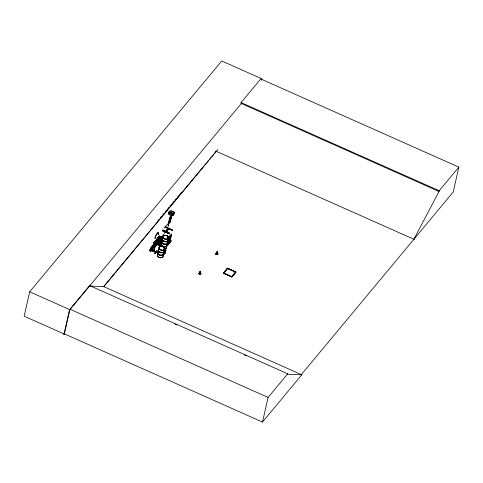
<?xml version="1.0" encoding="UTF-8"?>
<svg xmlns="http://www.w3.org/2000/svg" width="483" height="483" viewBox="0 0 483 483"><rect width="100%" height="100%" fill="white"/><g stroke="black" fill="none" stroke-linecap="round" stroke-linejoin="round"><path stroke-width="0.72" d="M166.961 244.253L168.326 239.429A1.6 0.362 -66.4 0 0 168.772 237.926A1.6 0.362 -66.4 0 0 168.326 237.938M167.516 244.489C166.363 244.03 167.824 242.176 168.326 239.429M167.625 244.163L167.698 244.247M167.933 243.354L168.863 238.825A1.6 0.362 -66.4 0 1 169.255 237.099A1.6 0.362 -66.4 0 1 170.197 235.933A1.6 0.362 -66.4 0 1 169.805 237.654C169.237 241.379 166.611 248.135 168.772 238.783A1.6 0.362 -66.4 0 1 169.165 237.062A1.6 0.362 -66.4 0 1 170.107 235.891A1.6 0.362 -66.4 0 1 169.714 237.618L168.464 242.496L168.658 242.212M168.627 242.2L169.086 242.768L169.086 242.363M169.255 242.454L169.104 242.774L169.237 242.43M169.889 240.733C169.237 242.714 169.225 241.283 170.221 237.044A1.6 0.362 -66.4 0 1 170.614 235.318A1.6 0.362 -66.4 0 1 171.556 234.152A1.6 0.362 -66.4 0 1 171.163 235.873L169.895 240.667M170.704 240.939L170.028 240.745L171.254 235.909A1.6 0.362 -66.4 0 0 171.646 234.189A1.6 0.362 -66.4 0 0 170.704 235.36A1.6 0.362 -66.4 0 0 170.312 237.081L169.382 241.609M170.427 240.957L170.577 240.866M170.427 240.854L170.565 240.625M165.488 226.907L172.564 230.156L172.334 230.427L165.252 227.197L165.488 226.889L172.389 230.294M172.443 230.011L172.334 230.427M169.128 243.257L169.267 242.146L168.718 243.589L169.298 242.551M200.409 273.257L200.391 271.235L199.153 273.746L200.264 274.163L200.753 273.795L200.523 271.259M217.404 251.637L217.483 254.408L216.312 254.372L215.961 253.835L217.338 251.613L217.634 254.167M154.379 246.058L150.762 250.297M154.916 243.046L154.651 243.293M170.221 240.824L170.004 240.456L169.291 241.566M160.163 242.206L160.797 241.826L161.201 242.381M169.781 212.538C168.277 212.242 169.098 216.01 168.978 212.925M167.221 244.175L167.378 244.144M155.031 244.851L153.485 251.359L154.965 245.002C155.798 244.205 154.433 245.485 155.073 245.02M153.986 251.245L153.781 251.492L155.303 244.525M154.82 245.219L155.297 245.382M155.393 245.195L153.842 251.468M200.264 274.163L200.578 271.343L200.644 272.774M217.145 254.541L217.459 251.721L217.567 253.883M159.565 247.441L159.764 247.658M159.764 247.604L159.426 247.429L159.728 247.338M163.272 236.507L163.429 236.477M163.562 236.392L163.677 236.573M163.489 249.361L163.652 249.131M164.099 249.192L163.628 249.174M166.4 246.016L166.418 246.686M167.74 230.023L167.426 229.993M167.396 238.107C167.679 239.013 167.082 237.564 168.06 238.197M168.525 225.307L168.458 225.368M169.255 242.683L168.947 242.629L169.267 242.146M170.897 212.574L172.087 212.985L173.258 214.18L173.131 215.303L173.463 215.388L173.608 214.132L172.292 212.804L169.714 212.363L168.863 212.943M169.104 242.526L169.37 242.188M173.482 215.358L173.156 215.243M168.857 242.611L168.67 242.285L167.843 243.311M155.121 244.941L153.485 251.287M199.835 274.151L200.554 271.386L200.602 274.036M216.716 254.529L217.199 251.715L216.034 254.118M261.551 80.263L261.877 78.832L221.703 60.949L29.686 291.81L24.15 316.184L64.324 334.061L69.963 309.235L89.621 285.604L287.747 373.794L287.645 374.253L301.809 374.79L301.344 374.579L453.199 192.011L458.85 167.13L260.717 78.94L241.065 102.571L240.902 103.277L439.035 191.473L413.889 239.272M69.335 310.599L63.841 334.767L64.529 333.934M89.621 285.604L89.512 286.063L103.676 286.6L216.221 151.288M149.7 250.961L151.789 248.932L152.713 246.571L152.314 246.614C151.203 246.795 149.036 252.766 149.971 249.765L150.835 248.171M152.181 248.926C156.673 236.748 150.781 254.686 150.4 250.091M155.085 242.714L151.577 246.716L151.65 247.115L155.085 242.714L151.149 247.501L150.183 250.973M151.65 247.115L151.577 246.716M151.028 250.333L151.843 246.735M151.493 250.466L155.749 252.361M151.759 250.146L156.1 251.963M161.316 246.185L153.769 242.913L154.82 241.458L155.967 242.098M152.622 249.047L150.358 251.462L152.64 249.107M154.5 242.043L154.82 241.458M154.137 245.95L153.908 246.541L154.21 246.131M153.884 246.505L154.705 243.221M154.995 243.215L155.997 241.971M157.591 240.057C155.496 243.649 158.69 238.01 156.094 240.129M155.097 245.255L155.417 244.573M155.786 243.559L156.782 242.315C160.048 242.285 154.838 246.076 157.959 242.828M154.047 251.245L155.327 244.984M157.893 237.769L156.836 239.218L162.354 241.578L156.86 239.133C161.551 234.183 156.075 243.191 159.07 238.282M155.81 245.817L156.444 244.652M155.924 245.871L156.558 244.706M158.376 240.401L157.343 241.772L158.376 240.401L159.553 240.914L158.521 242.285L159.553 240.914M160.489 236.664L159.342 236.024L158.333 237.479M155.091 253.563L157.12 251.075L155.085 253.569C155.49 251.45 159.318 248.823 154.898 253.448M162.753 237.696L159.342 236.024M156.945 250.804L157.132 251.112M159.825 238.753L161.002 239.266M160.597 241.373C158.086 245.08 160.748 239.592 161.745 242.013M161.274 237.008C164.618 236.519 159.354 240.8 162.481 237.394M160.181 243.8L159.149 245.165L160.181 243.8L159.004 243.287A11.592 0.531 -6.9 0 1 158.08 242.907M162.046 239.725L161.044 240.963L162.252 241.349M162.523 239.091L158.309 237.394L159.312 236.151L162.759 237.684M165.88 231.87L168.736 228.338L168.621 228.652C159.903 238.928 175.009 220.882 166.291 232.081M165.983 231.635L166.315 232.124L166.037 231.617M168.253 223.889L168.543 223.629M169.678 217.779L168.09 224.118M168.464 223.985L168.543 223.557M170.215 221.305L170.052 221.999L171.103 216.493L170.433 217.302L169.925 219.542L170.596 218.733M170.052 221.999L171.459 215.883M171.646 215.66L169.925 221.908M170.366 221.443L169.968 221.679M166.249 232.118L169.032 228.471L166.369 231.81M167.269 243.68L167.486 242.949L168.664 243.462L168.344 244.44L166.979 243.843M167.239 245.364L167.788 243.921L167.239 245.364L167.891 243.969L167.547 244.99M168.217 242.406L168.41 241.802L167.601 243.263M167.915 244.7L168.108 244.096L167.686 245.189M170.674 241.536L171.036 240.576L169.859 240.063L168.821 241.711L169.998 242.225L170.113 241.717L168.941 241.204L168.718 241.935L169.72 240.697M167.372 243.456L168.549 243.969L168.959 242.526M169.291 243.251L169.587 242.315L168.332 241.898M170.113 241.717L169.793 242.695L167.064 241.506M170.167 241.844L170.716 240.401L170.27 241.892L170.523 240.685M170.577 241.512L170.819 240.449L170.408 240.782M199.37 272.696C196.231 274.779 203.929 274.724 200.089 272.925M216.97 253.303C220.948 255.096 212.906 255.392 216.36 253.032M218.219 253.913L216.964 253.334M223.339 273.239L227.475 268.119L235.946 272.11L231.852 277.031L223.339 273.239L227.475 268.119M227.602 268.361L223.689 273.209L227.602 268.361L235.644 271.941L231.731 276.789L235.644 271.941M231.852 277.031L235.994 271.911M64.372 333.862L262.498 422.051L268.095 397.424L287.747 373.794M439.035 191.473L439.198 190.761L458.85 167.13M162.324 230.711L162.65 230.035L169.732 233.259L169.636 233.663L169.406 233.935L162.33 230.693L162.554 230.433L169.636 233.663M165.252 227.197L165.373 226.781L172.558 230.125M169.406 233.935L162.36 230.639M200.155 272.478L200.457 271.235M217.036 252.857L217.338 251.613M199.431 274L200.324 271.337L199.153 273.746M216.312 254.372L217.38 251.782M151.402 250.574L155.665 252.47M151.541 250.279L155.804 252.174M170.934 218.328L169.593 220.634L170.094 217.706L171.465 214.893L171.441 216.088M168.567 242.267L168.458 242.249M170.221 221.612L168.108 224.094L168.187 223.701M154.717 242.925L155.025 243.076M154.306 246.348L150.382 251.088M217.272 251.607L215.961 253.835M160.966 244.307L154.783 241.585L153.685 243.07L161.183 246.348L153.691 243.064M153.902 242.804L160.851 245.606M166.925 245.207A2.995 1.872 12.8 0 1 163.061 246.632A2.995 1.872 12.8 0 1 161.745 243.414L155.58 240.673L155.272 241.156L161.431 243.812M155.58 240.673L155.405 240.999L161.564 243.649M162.21 241.76L156.752 239.375L157.053 238.892L161.877 241.023L157.712 239.278M162.626 239.979L157.85 237.896L157.567 238.354M157.651 238.191L157.85 237.896M162.312 239.399L158.201 237.636L158.509 237.153L162.644 238.982M158.998 236.634L159.299 236.151M168.006 244.79L166.967 245.968L167.112 245.334M168.639 244.012L166.858 243.68L168.368 244.416M170.143 242.255L169.944 242.514L167.178 241.265M170.59 241.693L170.807 241.428L167.969 240.262M151.197 247.495L150.865 248.202M169.762 218.105C173.808 211.216 170.982 220.912 169.098 222.102L169.032 221.305M173.608 213.305L174.381 211.977L173.705 213.389L171.767 214.041L169.672 213.558L168.633 212.345M161.642 240.347L162.499 240.262M159.547 247.417L159.698 247.658M167.408 238.246L167.752 238.077M167.843 238.487L167.945 238.119M164.311 249.427L163.683 249.602L163.665 249.077M168.652 212.363L169.291 211.174L171.266 210.817L173.385 211.663L174.297 213.782L173.047 215.086L170.897 215.382L168.778 214.174L168.863 212.828M168.978 212.417L169.563 211.361L171.314 211.059L173.18 211.802L174.049 213.74L172.86 214.929M199.238 273.221L200.391 271.235L199.087 273.456M216.118 253.593L217.217 251.631M156.22 239.966L161.72 242.297M156.764 239.375L162.228 241.735M157.826 237.974L161.962 239.761M166.949 246.058L167.19 245.817M169.225 243.281L167.311 242.279M169.418 243.04L167.372 242.146A3.031 1.89 12.8 0 1 164.389 244.332A3.031 1.89 12.8 0 1 161.859 241.234M170.596 241.693L167.861 240.504M170.867 241.295L167.529 239.767M162.644 230.041L169.732 233.259L169.611 233.645L162.511 230.451M168.652 228.344L169.05 228.839M169.768 212.562L170.934 212.55M156.414 239.544L155.429 240.957M160.519 236.537L159.487 237.908L158.339 237.268M159.855 238.626C157.253 239.942 160.773 241.476 161.026 239.139M161.304 236.881L160.271 238.252L161.479 238.638M161.769 241.886L160.742 243.257L159.595 242.611M167.486 242.949L168.591 243.559M168.941 241.204L170.04 241.814M171.036 240.576L169.781 240.16M168.549 243.969L169.491 242.997L167.396 242.061A3.031 1.89 12.8 0 1 164.419 244.193A3.031 1.89 12.8 0 1 161.896 241.095M169.442 242.955L168.501 244.241L167.088 243.601M170.891 241.21L169.925 242.538M241.367 103.489L69.86 309.694L29.686 291.81M158.044 220.471L159.004 219.312M160.447 217.579L161.407 216.42M162.849 214.687L163.815 213.528M165.258 211.796L166.701 210.063M167.661 208.904L169.104 207.171M170.064 206.012L171.507 204.279M172.473 203.12L173.916 201.387M174.876 200.234L176.319 198.495M177.279 197.342L178.722 195.603M179.682 194.45L181.125 192.711M103.718 286.697L203.862 166.297M204.822 165.138L206.265 163.405M207.231 162.246L208.674 160.507M209.64 159.354L211.083 157.615M212.043 156.456L213.492 154.723M214.452 153.564L217.821 149.513M169.829 217.845L169.491 218.002M168.259 224.16L170.264 221.751M150.841 249.965L154.204 245.895M155.502 245.062L155.164 245.394M154.85 253.466L156.969 250.834M262.498 422.051L301.839 374.754L301.374 374.548M154.94 242.647L154.82 243.015M154.82 243.354L154.85 243.052M158.617 243.957L159.638 244.102L158.623 244.108M161.183 242.357L160.211 242.194M167.897 238.463L167.83 238.101M168.078 238.439L167.384 238.493L167.529 237.998M168.03 238.548L168.012 238.161L167.649 238.385M153.588 244.941L152.954 245.304M160.284 241.977C161.859 241.572 160.67 243.444 160.181 242.104M158.69 243.891L160.833 244.483M164.039 249.536L164.172 249.216M170.197 221.637L168.519 223.659M163.622 249.083L164.148 249.343M164.087 249.439L164.335 249.403M168.953 228.839L168.627 228.682M158.653 242.883C158.358 244.579 156.758 241.615 158.496 242.629C160.078 243.408 157.947 240.661 158.146 242.514M163.966 249.047L163.586 249.349M168.833 214.066L170.91 215.394M162.095 240.691L161.66 240.329M162.071 240.794L161.708 240.166L162.523 240.16M167.77 237.998L168.114 238.27M167.504 239.803L169.569 240.673M162.62 237.859L159.124 236.477M159.764 236.773L162.554 237.938M167.945 240.347L170.74 241.512M159.68 236.93L162.427 238.101M158.394 237.394L162.511 239.157M157.766 238.113L161.853 239.9M162.427 240.22L157.706 238.179M167.203 242.303L169.334 243.197M158.358 238.517L161.769 240.003M167.178 242.388L169.267 243.281L167.112 242.52L168.458 243.142M162.342 240.437L158.931 238.946L161.642 240.166M156.89 239.007L158.068 239.52M166.599 244.132L167.963 244.73M156.969 240.184L161.739 242.273M156.836 240.292L160.924 242.08M160.863 242.212L156.77 240.425L160.845 242.237M156.232 241.053L161.757 243.408M156.589 241.301L155.411 240.788L161.63 243.571M157.373 241.645L158.551 242.158M155.435 241.965L160.893 244.344M155.351 242.122L158.104 243.293M154.584 241.826L161.4 244.863M155.242 242.206L161.382 244.887M155.158 242.363L161.316 245.02M156.051 243.559L153.986 242.587M157.373 244.156L160.827 245.648M153.823 242.701L156.957 244.072M157.307 244.295L161.4 246.076M153.793 242.828L161.382 246.107M241.065 102.571L439.198 190.761M215.756 151.076L414.354 239.477M227.433 268.319L235.946 272.11M227.553 268.56L235.595 272.14M223.732 273.01L231.78 276.59M223.381 273.04L231.9 276.831M155.007 244.953L155.478 245.165M154.005 246.137C155.375 243.613 155.49 239.471 153.92 246.505M103.211 286.389L301.809 374.79M174.822 324.033L176.887 324.95M244.307 354.957L246.366 355.88M69.963 309.235L268.095 397.424M173.035 215.08L170.855 215.333M168.965 212.393L169.919 213.51L171.839 213.939L173.614 213.323M159.426 243.951L159.269 244.507L158.593 244.018M217.435 251.758L217.483 254.408M164.039 228.133A9.05 1.63 -57.3 0 1 168.024 226.461A9.05 1.63 -57.3 0 1 160.531 238.342M167.299 242.339A2.995 1.866 12.8 0 1 164.359 244.464A2.995 1.866 12.8 0 1 161.865 241.409M166.943 245.116A2.995 1.866 12.8 0 1 163.085 246.535A2.995 1.866 12.8 0 1 161.769 243.317M166.804 244.446A2.976 1.854 12.8 0 1 163.882 246.553A2.976 1.854 12.8 0 1 161.4 243.517M166.816 244.507A2.995 1.872 12.8 0 1 163.864 246.632A2.995 1.872 12.8 0 1 161.364 243.571M167.987 239.49A3.031 1.89 12.8 0 1 164.999 241.639A3.031 1.89 12.8 0 1 162.475 238.548M167.402 241.892A2.995 1.866 12.8 0 1 164.462 244.012A2.995 1.866 12.8 0 1 161.968 240.957M167.909 239.653A2.995 1.866 12.8 0 1 164.969 241.772A2.995 1.866 12.8 0 1 162.475 238.717M168.018 239.357A3.031 1.89 12.8 0 1 165.035 241.5A3.031 1.89 12.8 0 1 162.505 238.409M168.012 239.2A2.995 1.866 12.8 0 1 165.071 241.319A2.995 1.866 12.8 0 1 162.578 238.27M167.154 238.276A2.995 1.866 12.8 0 1 167.667 238.711M166.828 245.829A2.976 1.854 12.8 0 1 162.68 246.614A2.976 1.854 12.8 0 1 161.733 243.559M165.56 250.007A2.995 1.866 12.8 0 1 163.755 252.18M165.047 252.265A2.995 1.866 12.8 0 1 163.242 254.432M165.065 252.108A2.976 1.854 12.8 0 1 163.272 254.269M165.633 249.85A3.031 1.89 12.8 0 1 163.803 252.048M165.663 249.711A3.031 1.89 12.8 0 1 163.834 251.909M165.82 250.061A2.995 1.866 12.8 0 1 163.858 251.728M166.327 247.827A2.995 1.866 12.8 0 1 164.365 249.488M160.73 246.384A2.995 1.866 12.8 0 1 161.153 246.028M166.406 247.67A3.031 1.89 12.8 0 1 164.413 249.361M160.489 246.656A3.031 1.89 12.8 0 1 161.159 245.853M166.436 247.531A3.031 1.89 12.8 0 1 164.443 249.222M160.519 246.517A3.031 1.89 12.8 0 1 161.189 245.714M166.43 247.374A2.995 1.866 12.8 0 1 164.468 249.041M160.597 246.372A2.995 1.866 12.8 0 1 161.256 245.575M163.496 253.394A2.995 1.866 12.8 0 1 160.555 255.513A2.995 1.866 12.8 0 1 158.062 252.458M163.574 253.237A3.031 1.89 12.8 0 1 160.585 255.38A3.031 1.89 12.8 0 1 158.062 252.289M162.982 255.652A2.995 1.866 12.8 0 1 160.042 257.771A2.995 1.866 12.8 0 1 157.549 254.722M163 255.495A2.976 1.854 12.8 0 1 160.078 257.602A2.976 1.854 12.8 0 1 157.597 254.571M164.184 250.544A3.031 1.89 12.8 0 1 160.809 252.609A3.031 1.89 12.8 0 1 159.094 249.234M163.598 252.941A2.995 1.866 12.8 0 1 160.658 255.06A2.995 1.866 12.8 0 1 158.164 252.011M164.111 250.701A2.995 1.866 12.8 0 1 161.165 252.826A2.995 1.866 12.8 0 1 158.672 249.771M163.604 253.098A3.031 1.89 12.8 0 1 160.616 255.247A3.031 1.89 12.8 0 1 158.092 252.15M164.214 250.405A3.031 1.89 12.8 0 1 160.839 252.47A3.031 1.89 12.8 0 1 159.13 249.095M164.214 250.254A2.995 1.866 12.8 0 1 160.887 252.289A2.995 1.866 12.8 0 1 159.197 248.962M168.404 237.727A1.6 0.362 -66.4 0 1 168.404 239.007M150.098 249.862L149.935 250.58L150.322 249.596L150.098 249.862M150.925 248.721L150.672 249.844L151.922 248.334L152.175 247.218L150.925 248.721M150.642 251.365L152.688 248.908L150.618 251.359M158.001 244.525L159.004 243.287L158.001 244.525M170.861 215.768L170.771 216.167L171.308 215.231L170.861 215.768M156.42 239.713L161.847 242.134L156.42 239.713M158.647 233.639L158.074 234.841L158.11 234.285A3.363 0.797 -66 0 0 157.253 233.446A3.363 0.797 -66 0 0 155.236 237.739L155.52 237.394L154.922 238.638L154.922 238.113A4.033 0.954 -66 0 1 157.343 232.975A4.033 0.954 -66 0 1 158.364 233.977L158.647 233.639M163.822 238.385A2.995 1.866 12.8 0 0 168.639 237.95A2.995 1.866 12.8 0 0 164.769 235.281A2.995 1.866 12.8 0 0 163.822 238.385M163.785 238.596A2.976 1.854 12.8 0 0 168.573 238.167A2.976 1.854 12.8 0 0 164.721 235.517A2.976 1.854 12.8 0 0 163.785 238.596M163.803 238.457A2.995 1.872 12.8 0 0 168.627 238.028A2.995 1.872 12.8 0 0 164.751 235.354A2.995 1.872 12.8 0 0 163.803 238.457M160.018 249.433A2.995 1.866 12.8 0 0 164.836 249.005A2.995 1.866 12.8 0 0 160.966 246.336A2.995 1.866 12.8 0 0 160.018 249.433M159.982 249.645A2.976 1.854 12.8 0 0 164.769 249.216A2.976 1.854 12.8 0 0 160.924 246.565A2.976 1.854 12.8 0 0 159.982 249.645M160 249.524A2.995 1.872 12.8 0 0 164.824 249.089A2.995 1.872 12.8 0 0 160.942 246.421A2.995 1.872 12.8 0 0 160 249.524"/></g></svg>
